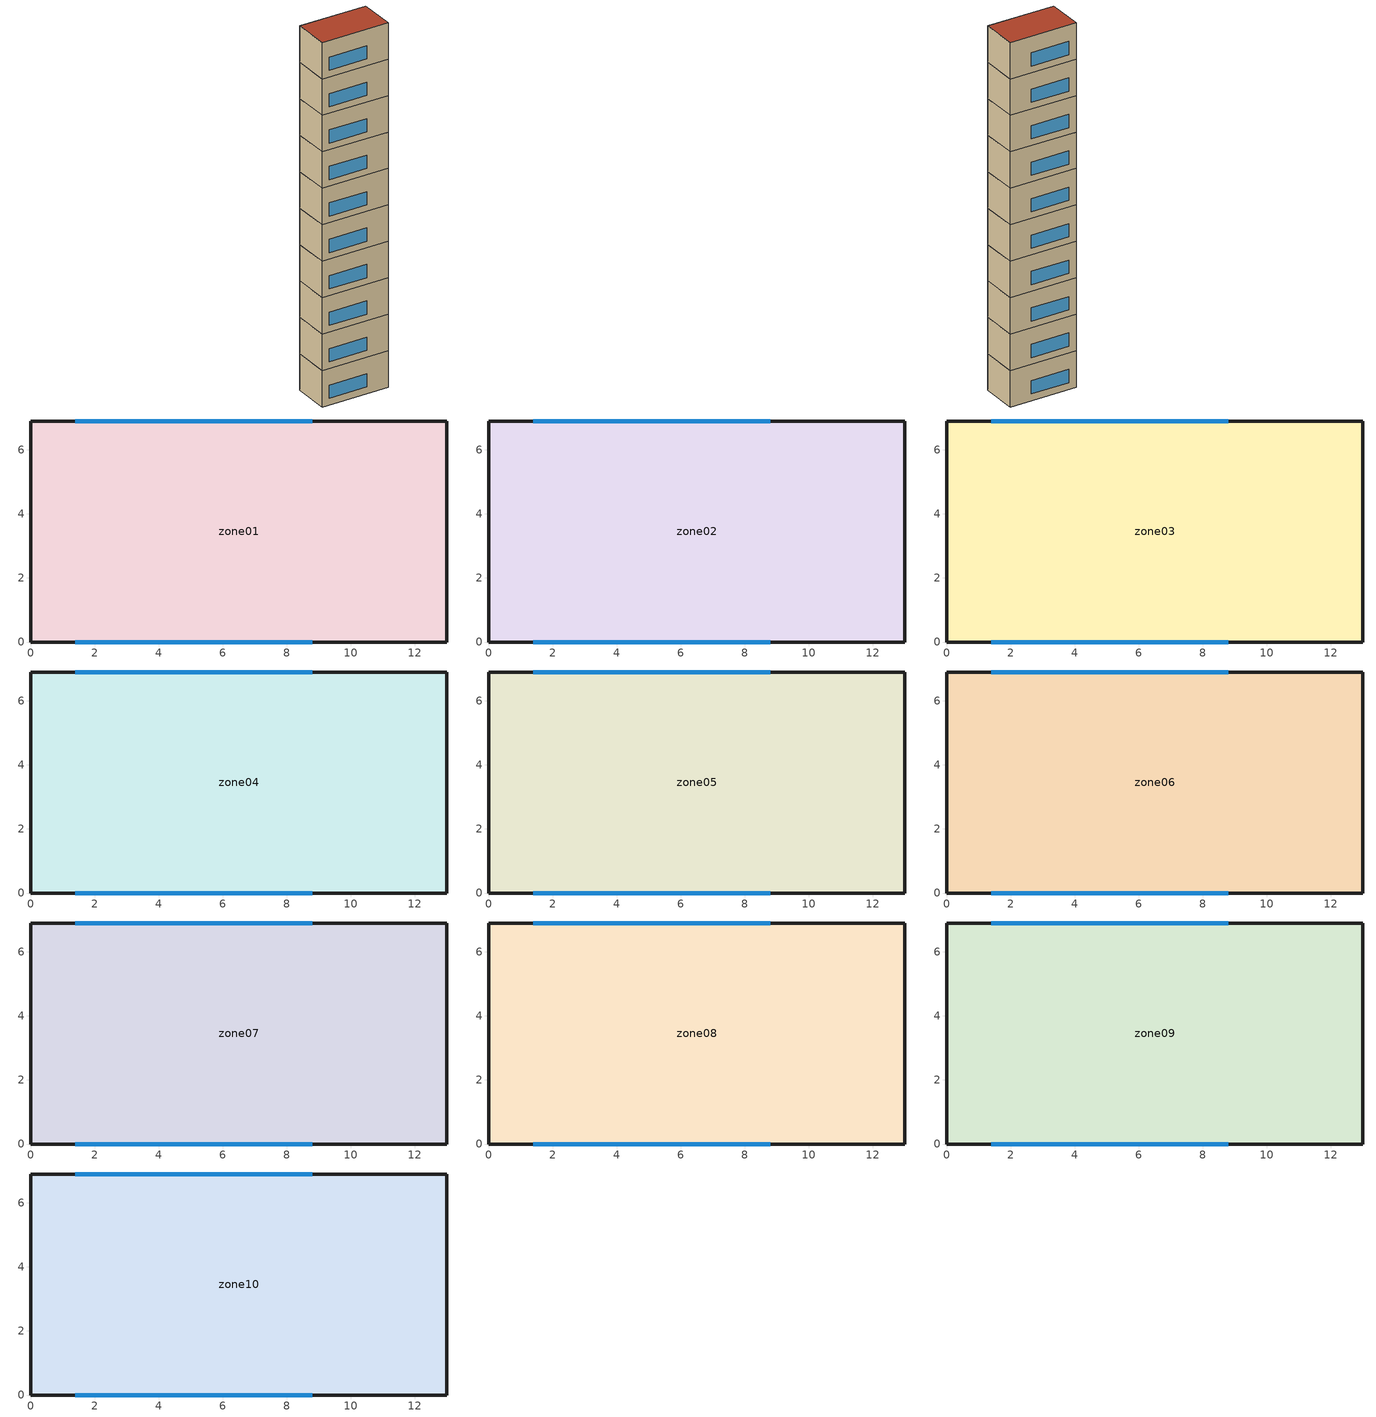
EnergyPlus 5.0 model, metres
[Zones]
zone01
 floor ground (GROUND_FLOOR): 13,6.9 13,0 0,0 0,6.9 z0
 wall outside (EXT_WALL): 13,0 13,6.9 0,6.9 0,0 13,0 z0:6.9
 window (EXT_WINDOW1): 1.4,0 8.8,0 / 8.8,6.9 1.4,6.9 z1.25:3.75
 ceiling to zone02 (ADJ_CEILING): 0,6.9 0,0 13,0 13,6.9 z6.9
zone02
 floor to zone01 (ADJ_CEILING): 13,6.9 13,0 0,0 0,6.9 z6.9
 wall outside (EXT_WALL): 13,0 13,6.9 0,6.9 0,0 13,0 z6.9:13.8
 window (EXT_WINDOW1): 1.4,0 8.8,0 / 8.8,6.9 1.4,6.9 z8.15:10.65
 ceiling to zone03 (ADJ_CEILING): 0,6.9 0,0 13,0 13,6.9 z13.8
zone03
 floor to zone02 (ADJ_CEILING): 13,6.9 13,0 0,0 0,6.9 z13.8
 wall outside (EXT_WALL): 13,0 13,6.9 0,6.9 0,0 13,0 z13.8:20.7
 window (EXT_WINDOW1): 1.4,0 8.8,0 / 8.8,6.9 1.4,6.9 z15.05:17.55
 ceiling to zone04 (ADJ_CEILING): 0,6.9 0,0 13,0 13,6.9 z20.7
zone04
 floor to zone03 (ADJ_CEILING): 13,6.9 13,0 0,0 0,6.9 z20.7
 wall outside (EXT_WALL): 13,0 13,6.9 0,6.9 0,0 13,0 z20.7:27.6
 window (EXT_WINDOW1): 1.4,0 8.8,0 / 8.8,6.9 1.4,6.9 z21.95:24.45
 ceiling to zone05 (ADJ_CEILING): 0,6.9 0,0 13,0 13,6.9 z27.6
zone05
 floor to zone04 (ADJ_CEILING): 13,6.9 13,0 0,0 0,6.9 z27.6
 wall outside (EXT_WALL): 13,0 13,6.9 0,6.9 0,0 13,0 z27.6:34.5
 window (EXT_WINDOW1): 1.4,0 8.8,0 / 8.8,6.9 1.4,6.9 z28.85:31.35
 ceiling to zone06 (ADJ_CEILING): 0,6.9 0,0 13,0 13,6.9 z34.5
zone06
 floor to zone05 (ADJ_CEILING): 13,6.9 13,0 0,0 0,6.9 z34.5
 wall outside (EXT_WALL): 13,0 13,6.9 0,6.9 0,0 13,0 z34.5:41.4
 window (EXT_WINDOW1): 1.4,0 8.8,0 / 8.8,6.9 1.4,6.9 z35.75:38.25
 ceiling to zone07 (ADJ_CEILING): 0,6.9 0,0 13,0 13,6.9 z41.4
zone07
 floor to zone06 (ADJ_CEILING): 13,6.9 13,0 0,0 0,6.9 z41.4
 wall outside (EXT_WALL): 13,0 13,6.9 0,6.9 0,0 13,0 z41.4:48.3
 window (EXT_WINDOW1): 1.4,0 8.8,0 / 8.8,6.9 1.4,6.9 z42.65:45.15
 ceiling to zone08 (ADJ_CEILING): 0,6.9 0,0 13,0 13,6.9 z48.3
zone08
 floor to zone07 (ADJ_CEILING): 13,6.9 13,0 0,0 0,6.9 z48.3
 wall outside (EXT_WALL): 13,0 13,6.9 0,6.9 0,0 13,0 z48.3:55.2
 window (EXT_WINDOW1): 1.4,0 8.8,0 / 8.8,6.9 1.4,6.9 z49.55:52.05
 ceiling to zone09 (ADJ_CEILING): 0,6.9 0,0 13,0 13,6.9 z55.2
zone09
 floor to zone08 (ADJ_CEILING): 13,6.9 13,0 0,0 0,6.9 z55.2
 wall outside (EXT_WALL): 13,0 13,6.9 0,6.9 0,0 13,0 z55.2:62.1
 window (EXT_WINDOW1): 1.4,0 8.8,0 / 8.8,6.9 1.4,6.9 z56.45:58.95
 ceiling to zone10 (ADJ_CEILING): 0,6.9 0,0 13,0 13,6.9 z62.1
zone10
 floor to zone09 (ADJ_CEILING): 13,6.9 13,0 0,0 0,6.9 z62.1
 wall outside (EXT_WALL): 13,0 13,6.9 0,6.9 0,0 13,0 z62.1:69
 window (EXT_WINDOW1): 1.4,0 8.8,0 / 8.8,6.9 1.4,6.9 z63.35:65.85
 roof outside (EXT_ROOF): 0,6.9 0,0 13,0 13,6.9 z69
[Building]
TRNSYS18: North Axis {deg}=0; Terrain=City; Loads Convergence Tolerance Value=0; Temperature Convergence Tolerance Value {deltaC}=0; Solar Distribution=FullInteriorAndExterior; Maximum Number of Warmup Days=0
[Site:Location]
not used: Latitude {deg}=0; Longitude {deg}=0; Time Zone {hr}=0; Elevation {m}=0
[Construction]
GROUND_FLOOR; EXT_WALL; EXT_ROOF; ADJ_CEILING; EXT_WINDOW1: 
[WindowProperty:ShadingControl]
ESHADE=0; ISHADE=INPUT 1*MAX_ISHADE : SHADECNTRL=ISHADE_INTERNAL
[SurfaceProperty:OtherSideCoefficients]
BOUNDARY=IDENTICAL; BOUNDARY=INPUT 1*TBOUNDARY; BOUNDARY=INPUT 1*TBOUNDARY_2; BOUNDARY=INPUT 1*TBOUNDARY_3; BOUNDARY=INPUT 1*TGROUND; BOUNDARY=20; BOUNDARY=15
[Zone] Multiplier=1
zone01; zone02; zone03; zone04; zone05; zone06; zone07; zone08; zone09; zone10
